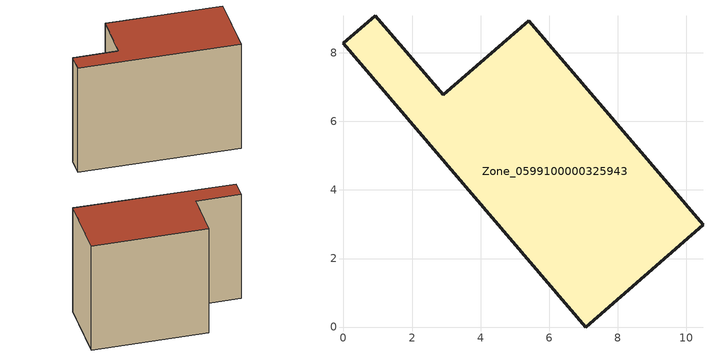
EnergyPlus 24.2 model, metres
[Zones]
Zone_0599100000325943
 floor ground (C_G): 7.07,0 0,8.29 0.92,9.08 2.91,6.78 5.4,8.94 10.49,2.98 z0
 wall outside (C_F): 7.07,0 10.49,2.98 5.4,8.94 2.91,6.78 0.92,9.08 0,8.29 7.07,0 z0:8.1
 roof outside (C_R): 0,8.29 7.07,0 10.49,2.98 5.4,8.94 2.91,6.78 0.92,9.08 z8.1
[BUILDING]
Pand.0599100000325943: North Axis=0; Terrain=City; Loads Convergence Tolerance Value=0.04; Temperature Convergence Tolerance Value=0.4; Solar Distribution=FullExterior; Maximum Number of Warmup Days=25; Minimum Number of Warmup Days=1
[Site:Location]
Rotterdam.The.Hague.AP_ZH_NLD Design_Conditions: Latitude=51.96; Longitude=4.45; Time Zone=1; Elevation=-4.5
[SITE:GROUNDTEMPERATURE:BUILDINGSURFACE]
18, 18, 18, 18, 18, 18, 18, 18, 18, 18, 18, 18
[MATERIAL] Thermal Absorptance=0.9; Solar Absorptance=0.7; Visible Absorptance=0.7
Name | Roughness | Thickness | Conductivity | Density | Specific Heat
G.TI.1946 | MediumSmooth | 0.15 | 1 | 540 | 1210
F.TI.1946 | Rough | 0.3 | 0.857143 | 1920 | 840
R.TI.1946 | MediumRough | 0.2 | 0.1 | 1500 | 1000
[CONSTRUCTION]
C_G: G.TI.1946
C_F: F.TI.1946
C_R: R.TI.1946
[ZONE]
Zone_0599100000325943: Type=1; Multiplier=1; Ceiling Height=Autocalculate; Volume=Autocalculate; Floor Area=autocalculate; Part of Total Floor Area=Yes
[ZONEINFILTRATION:DESIGNFLOWRATE]
Infil_Zone_0599100000325943: Zone or ZoneList or Space or SpaceList=Zone_0599100000325943; Schedule=AlwaysOn; Design Flow Rate Calculation Method=Flow/Area; Flow Rate per Floor Area=0.003; Constant Term Coefficient=1; Temperature Term Coefficient=0; Velocity Term Coefficient=0; Velocity Squared Term Coefficient=0
[HVACTEMPLATE:ZONE:IDEALLOADSAIRSYSTEM]
Zone_0599100000325943: Maximum Heating Supply Air Temperature=50; Minimum Cooling Supply Air Temperature=13; Maximum Heating Supply Air Humidity Ratio=0.0156; Minimum Cooling Supply Air Humidity Ratio=0.0077; Heating Limit=NoLimit; Cooling Limit=NoLimit; Dehumidification Control Type=ConstantSensibleHeatRatio; Cooling Sensible Heat Ratio=0.7; Dehumidification Setpoint=60; Humidification Control Type=None; Humidification Setpoint=30; Outdoor Air Method=None; Outdoor Air Flow Rate per Person=0.00944; Outdoor Air Flow Rate per Zone Floor Area=0; Outdoor Air Flow Rate per Zone=0; Demand Controlled Ventilation Type=None; Outdoor Air Economizer Type=NoEconomizer; Heat Recovery Type=None; Sensible Heat Recovery Effectiveness=0.7; Latent Heat Recovery Effectiveness=0.65
[ZONECONTROL:THERMOSTAT]
ThermostatControl_Zone_0599100000325943: Zone or ZoneList=Zone_0599100000325943; Control Type Schedule=DualSetpointControlType; Control 1=Thermostat_Zone_0599100000325943; Temperature Difference Between Cutout And Setpoint=0
[THERMOSTATSETPOINT:DUALSETPOINT]
Thermostat_Zone_0599100000325943: Heating Setpoint Temperature Schedule=HeatingSetpoint_Zone_0599100000325943; Cooling Setpoint Temperature Schedule=CoolingSetpoint_Zone_0599100000325943
[SCHEDULE:COMPACT]
HeatingSetpoint_Zone_0599100000325943: Through: 12/31, For: AllDays, Until: 24:00, 21
CoolingSetpoint_Zone_0599100000325943: Through: 12/31, For: AllDays, Until: 24:00, 24
DualSetpointControlType: Through: 12/31, For: AllDays, Until: 24:00, 4
AlwaysOn: Through: 12/31, For: AllDays, Until: 24:00, 1
